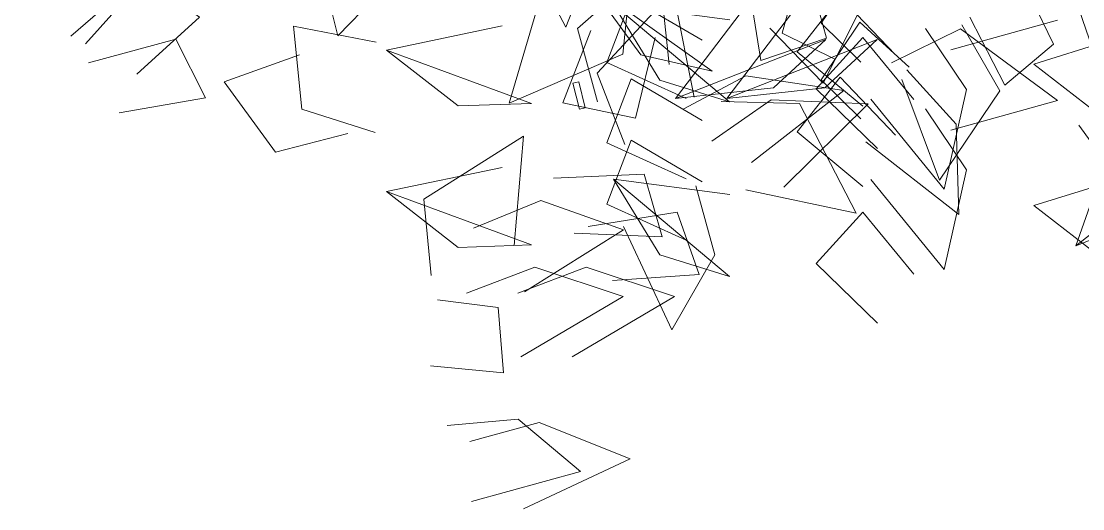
# Model space of a CAD drawing. Extents: x -191 to -12, y -149 to 43.
# Drawn here: x -180.8 to -90.3, y -149.3 to -107.7 of the extents above; entities that cross this region are included whole.
import ezdxf

# ---------------------------------------------------------------- set-up
doc = ezdxf.new("R2010")
doc.units = 0
doc.header["$LTSCALE"] = 96
doc.header["$MEASUREMENT"] = 0
doc.layers.add('A-FURN-MAIN-0', color=94, linetype='Continuous', lineweight=5)
doc.layers.add('A-FURN-MAIN-1', color=42, linetype='Continuous', lineweight=5)

msp = doc.modelspace()

# ---------------------------------------------------------------- linework, layer by layer
at = {"layer": 'A-FURN-MAIN-0'}
for points, invisible_edges in [([(-133.477, -95.03, 154.957), (-134.381, -108.236, 151.043), (-139.119, -99.31, 151.86)], 9), ([(-133.477, -95.03, 154.957), (-134.381, -108.236, 151.043), (-139.119, -99.31, 151.86)], 9), ([(-133.477, -95.03, 154.957), (-131.524, -100.972, 154.947), (-134.381, -108.236, 151.043)], 12), ([(-133.477, -95.03, 154.957), (-131.524, -100.972, 154.947), (-134.381, -108.236, 151.043)], 12), ([(-149.523, -98.186, 148.98), (-153.832, -108.995, 141.553), (-156.083, -99.819, 145.231)], 9), ([(-149.523, -98.186, 148.98), (-153.832, -108.995, 141.553), (-156.083, -99.819, 145.231)], 9), ([(-149.523, -98.186, 148.98), (-149.185, -104.153, 147.132), (-153.832, -108.995, 141.553)], 12), ([(-149.523, -98.186, 148.98), (-149.185, -104.153, 147.132), (-153.832, -108.995, 141.553)], 12), ([(-85.506, -98.088, 266.903), (-89.105, -111.074, 263.912), (-92.218, -101.921, 266.967)], 9), ([(-85.506, -98.088, 266.903), (-89.105, -111.074, 263.912), (-92.218, -101.921, 266.967)], 9), ([(-131.662, -114.617, 163.26), (-133.394, -108.359, 164.854), (-126.496, -102.328, 170.105)], 12), ([(-131.662, -114.617, 163.26), (-133.394, -108.359, 164.854), (-126.496, -102.328, 170.105)], 12), ([(-131.662, -114.617, 163.26), (-126.496, -102.328, 170.105), (-125.562, -111.43, 167.007)], 9), ([(-131.662, -114.617, 163.26), (-126.496, -102.328, 170.105), (-125.562, -111.43, 167.007)], 9), ([(-114.111, -102.07, 234.262), (-117.74, -111.079, 228.15), (-118.857, -104.194, 231.198)], 9), ([(-114.111, -102.07, 234.262), (-117.74, -111.079, 228.15), (-118.857, -104.194, 231.198)], 9), ([(-114.111, -102.07, 234.262), (-112.135, -109.191, 231.963), (-117.74, -111.079, 228.15)], 12), ([(-114.111, -102.07, 234.262), (-112.135, -109.191, 231.963), (-117.74, -111.079, 228.15)], 12), ([(-113.04, -101.562, 149.042), (-112.415, -113.033, 151.239), (-116.979, -108.347, 148.167)], 9), ([(-113.04, -101.562, 149.042), (-112.415, -113.033, 151.239), (-116.979, -108.347, 148.167)], 9), ([(-113.04, -101.562, 149.042), (-109.068, -106.354, 151.117), (-112.415, -113.033, 151.239)], 12), ([(-113.04, -101.562, 149.042), (-109.068, -106.354, 151.117), (-112.415, -113.033, 151.239)], 12), ([(-111.374, -111.011, 223.834), (-115.908, -108.767, 220.757), (-114.423, -103.261, 217.057)], 12), ([(-111.374, -111.011, 223.834), (-115.908, -108.767, 220.757), (-114.423, -103.261, 217.057)], 12), ([(-111.374, -111.011, 223.834), (-114.423, -103.261, 217.057), (-108.882, -105.789, 220.646)], 9), ([(-111.374, -111.011, 223.834), (-114.423, -103.261, 217.057), (-108.882, -105.789, 220.646)], 9), ([(-109.192, -111.237, 200.012), (-112.583, -107.908, 196.478), (-109.291, -102.981, 193.147)], 12), ([(-109.192, -111.237, 200.012), (-112.583, -107.908, 196.478), (-109.291, -102.981, 193.147)], 12), ([(-109.192, -111.237, 200.012), (-109.291, -102.981, 193.147), (-105.071, -106.841, 197.302)], 9), ([(-109.192, -111.237, 200.012), (-109.291, -102.981, 193.147), (-105.071, -106.841, 197.302)], 9), ([(-175.376, -109.658, 157.709), (-170.31, -104.024, 156.126), (-165.647, -107.382, 152.064)], 12), ([(-175.376, -109.658, 157.709), (-170.31, -104.024, 156.126), (-165.647, -107.382, 152.064)], 12), ([(-128.828, -103.956, 143.709), (-129.519, -110.557, 144.513), (-139.217, -114.736, 144.363)], 12), ([(-128.828, -103.956, 143.709), (-139.217, -114.736, 144.363), (-136.493, -105.53, 143.287)], 9), ([(-128.828, -103.956, 143.709), (-129.519, -110.557, 144.513), (-139.217, -114.736, 144.363)], 12), ([(-128.828, -103.956, 143.709), (-139.217, -114.736, 144.363), (-136.493, -105.53, 143.287)], 9), ([(-180.85, -105.929, 161.698), (-171.503, -104.6, 155.173), (-176.614, -109.006, 158.695)], 9), ([(-180.85, -105.929, 161.698), (-171.503, -104.6, 155.173), (-176.614, -109.006, 158.695)], 9), ([(-121.899, -112.005, 223.285), (-127.979, -110.616, 222.795), (-132.42, -104.508, 218.421)], 12), ([(-121.899, -112.005, 223.285), (-132.42, -104.508, 218.421), (-122.417, -105.031, 219.991)], 8), ([(-121.899, -112.005, 223.285), (-127.979, -110.616, 222.795), (-132.42, -104.508, 218.421)], 12), ([(-121.899, -112.005, 223.285), (-132.42, -104.508, 218.421), (-122.417, -105.031, 219.991)], 8), ([(-106.602, -104.454, 234.746), (-92.417, -107.65, 238.371), (-101.512, -110.195, 236.344)], 9), ([(-106.602, -104.454, 234.746), (-92.417, -107.65, 238.371), (-101.512, -110.195, 236.344)], 9), ([(-95.117, -104.827, 153.05), (-96.918, -113.182, 146.551), (-99.912, -107.401, 149.304)], 9), ([(-95.117, -104.827, 153.05), (-96.918, -113.182, 146.551), (-99.912, -107.401, 149.304)], 9), ([(-95.117, -104.827, 153.05), (-92.761, -109.702, 150.652), (-96.918, -113.182, 146.551)], 12), ([(-95.117, -104.827, 153.05), (-92.761, -109.702, 150.652), (-96.918, -113.182, 146.551)], 12), ([(-129.343, -118.251, 167.917), (-131.691, -112.174, 169.42), (-125.21, -105.165, 173.937)], 12), ([(-129.343, -118.251, 167.917), (-131.691, -112.174, 169.42), (-125.21, -105.165, 173.937)], 12), ([(-124.117, -114.339, 218.197), (-130.888, -111.271, 216.042), (-128.811, -105.805, 212.128)], 12), ([(-124.117, -114.339, 218.197), (-130.888, -111.271, 216.042), (-128.811, -105.805, 212.128)], 12), ([(-129.343, -118.251, 167.917), (-125.21, -105.165, 173.937), (-123.42, -114.222, 171.092)], 9), ([(-129.343, -118.251, 167.917), (-125.21, -105.165, 173.937), (-123.42, -114.222, 171.092)], 9), ([(-124.117, -114.339, 218.197), (-128.811, -105.805, 212.128), (-122.755, -109.37, 215.055)], 9), ([(-124.117, -114.339, 218.197), (-128.811, -105.805, 212.128), (-122.755, -109.37, 215.055)], 9), ([(-109.024, -115, 223.372), (-114.633, -110.34, 220.777), (-110.982, -105.659, 216.998)], 8), ([(-109.024, -115, 223.372), (-114.633, -110.34, 220.777), (-110.982, -105.659, 216.998)], 8), ([(-109.024, -115, 223.372), (-110.982, -105.659, 216.998), (-106.239, -110.602, 220.318)], 9), ([(-109.024, -115, 223.372), (-110.982, -105.659, 216.998), (-106.239, -110.602, 220.318)], 9), ([(-120.4, -114.611, 215.533), (-126.355, -112.759, 215.048), (-130.317, -106.327, 210.68)], 12), ([(-120.4, -114.611, 215.533), (-130.317, -106.327, 210.68), (-120.383, -107.617, 212.241)], 8), ([(-120.4, -114.611, 215.533), (-126.355, -112.759, 215.048), (-130.317, -106.327, 210.68)], 12), ([(-120.4, -114.611, 215.533), (-130.317, -106.327, 210.68), (-120.383, -107.617, 212.241)], 8), ([(-112.201, -109.304, 254.219), (-125.033, -114.341, 253.502), (-118.963, -106.384, 251.875)], 8), ([(-112.201, -109.304, 254.219), (-125.033, -114.341, 253.502), (-118.963, -106.384, 251.875)], 8), ([(-107.821, -109.304, 187.807), (-120.653, -114.341, 187.09), (-114.583, -106.384, 185.463)], 8), ([(-107.821, -109.304, 187.807), (-120.653, -114.341, 187.09), (-114.583, -106.384, 185.463)], 8), ([(-175.376, -109.658, 157.709), (-165.647, -107.382, 152.064), (-170.986, -112.244, 154.474)], 9), ([(-175.376, -109.658, 157.709), (-165.647, -107.382, 152.064), (-170.986, -112.244, 154.474)], 9), ([(-150.659, -117.229, 174.989), (-156.909, -115.25, 175.229), (-157.613, -108.164, 177.495)], 12), ([(-150.659, -117.229, 174.989), (-157.613, -108.164, 177.495), (-150.561, -109.52, 176.686)], 9), ([(-150.659, -117.229, 174.989), (-156.909, -115.25, 175.229), (-157.613, -108.164, 177.495)], 12), ([(-150.659, -117.229, 174.989), (-157.613, -108.164, 177.495), (-150.561, -109.52, 176.686)], 9), ([(-137.307, -114.749, 218.968), (-149.69, -110.197, 214.907), (-139.807, -108.137, 215.839)], 8), ([(-137.307, -114.749, 218.968), (-149.69, -110.197, 214.907), (-139.807, -108.137, 215.839)], 8), ([(-126.761, -109.129, 235.108), (-134.637, -114.7, 228.893), (-132.232, -108.521, 232.633)], 9), ([(-126.761, -109.129, 235.108), (-134.637, -114.7, 228.893), (-132.232, -108.521, 232.633)], 9), ([(-109.192, -116.067, 215.707), (-112.583, -112.739, 212.173), (-109.291, -107.812, 208.842)], 12), ([(-109.192, -116.067, 215.707), (-112.583, -112.739, 212.173), (-109.291, -107.812, 208.842)], 12), ([(-109.192, -116.067, 215.707), (-109.291, -107.812, 208.842), (-105.071, -111.672, 212.998)], 9), ([(-109.192, -116.067, 215.707), (-109.291, -107.812, 208.842), (-105.071, -111.672, 212.998)], 9), ([(-103.681, -108.373, 229.34), (-102.095, -122.059, 228.498), (-108.366, -114.384, 230.634)], 9), ([(-103.681, -108.373, 229.34), (-102.095, -122.059, 228.498), (-108.366, -114.384, 230.634)], 9), ([(-106.602, -111.298, 258.088), (-100.687, -108.405, 259.251), (-92.417, -114.493, 261.713)], 12), ([(-106.602, -111.298, 258.088), (-100.687, -108.405, 259.251), (-92.417, -114.493, 261.713)], 12), ([(-100.588, -108.054, 186.027), (-102.504, -121.288, 192.792), (-105.701, -112.706, 189.719)], 9), ([(-100.588, -108.054, 186.027), (-102.504, -121.288, 192.792), (-105.701, -112.706, 189.719)], 9), ([(-103.681, -108.373, 229.34), (-100.196, -113.558, 229.034), (-102.095, -122.059, 228.498)], 12), ([(-103.681, -108.373, 229.34), (-100.196, -113.558, 229.034), (-102.095, -122.059, 228.498)], 12), ([(-100.588, -108.054, 186.027), (-97.332, -113.675, 187.613), (-102.504, -121.288, 192.792)], 12), ([(-100.588, -108.054, 186.027), (-97.332, -113.675, 187.613), (-102.504, -121.288, 192.792)], 12), ([(-81.515, -114.009, 214.457), (-94.453, -111.391, 221.55), (-85.735, -108.697, 218.378)], 9), ([(-81.515, -114.009, 214.457), (-94.453, -111.391, 221.55), (-85.735, -108.697, 218.378)], 9), ([(-175.115, -111.287, 176.072), (-167.66, -109.275, 175.549), (-165.118, -114.266, 171.289)], 12), ([(-175.115, -111.287, 176.072), (-167.66, -109.275, 175.549), (-165.118, -114.266, 171.289)], 12), ([(-126.761, -109.129, 235.108), (-128.436, -115.996, 231.956), (-134.637, -114.7, 228.893)], 12), ([(-126.761, -109.129, 235.108), (-128.436, -115.996, 231.956), (-134.637, -114.7, 228.893)], 12), ([(-112.201, -109.304, 254.219), (-116.648, -113.432, 255.743), (-125.033, -114.341, 253.502)], 12), ([(-112.201, -109.304, 254.219), (-116.648, -113.432, 255.743), (-125.033, -114.341, 253.502)], 12), ([(-107.821, -109.304, 187.807), (-112.268, -113.432, 189.331), (-120.653, -114.341, 187.09)], 12), ([(-107.821, -109.304, 187.807), (-112.268, -113.432, 189.331), (-120.653, -114.341, 187.09)], 12), ([(-107.793, -118.586, 215.609), (-113.029, -113.509, 213.02), (-109.031, -109.122, 209.239)], 12), ([(-107.793, -118.586, 215.609), (-113.029, -113.509, 213.02), (-109.031, -109.122, 209.239)], 12), ([(-107.793, -118.586, 215.609), (-109.031, -109.122, 209.239), (-104.68, -114.415, 212.554)], 9), ([(-107.793, -118.586, 215.609), (-109.031, -109.122, 209.239), (-104.68, -114.415, 212.554)], 9), ([(-137.307, -114.749, 218.968), (-143.559, -114.966, 218.884), (-149.69, -110.197, 214.907)], 12), ([(-137.307, -114.749, 218.968), (-143.559, -114.966, 218.884), (-149.69, -110.197, 214.907)], 12), ([(-175.115, -111.287, 176.072), (-165.118, -114.266, 171.289), (-172.48, -115.563, 172.725)], 9), ([(-175.115, -111.287, 176.072), (-165.118, -114.266, 171.289), (-172.48, -115.563, 172.725)], 9), ([(-152.966, -117.317, 164.028), (-163.539, -112.919, 166.41), (-157.104, -110.595, 164.084)], 9), ([(-152.966, -117.317, 164.028), (-163.539, -112.919, 166.41), (-157.104, -110.595, 164.084)], 9), ([(-106.602, -111.298, 258.088), (-92.417, -114.493, 261.713), (-101.512, -117.038, 259.686)], 9), ([(-106.602, -111.298, 258.088), (-92.417, -114.493, 261.713), (-101.512, -117.038, 259.686)], 9), ([(-81.515, -114.009, 214.457), (-87.311, -116.92, 216.077), (-94.453, -111.391, 221.55)], 12), ([(-81.515, -114.009, 214.457), (-87.311, -116.92, 216.077), (-94.453, -111.391, 221.55)], 12), ([(-105.271, -111.889, 234.695), (-100.853, -124.227, 230.361), (-108.781, -118.022, 231.561)], 9), ([(-105.271, -111.889, 234.695), (-100.853, -124.227, 230.361), (-108.781, -118.022, 231.561)], 9), ([(-105.271, -111.889, 234.695), (-101.074, -116.521, 234.45), (-100.853, -124.227, 230.361)], 12), ([(-105.271, -111.889, 234.695), (-101.074, -116.521, 234.45), (-100.853, -124.227, 230.361)], 12), ([(-88.029, -112.315, 226.121), (-86.195, -122.745, 221.698), (-90.589, -116.619, 222.752)], 9), ([(-88.029, -112.315, 226.121), (-86.195, -122.745, 221.698), (-90.589, -116.619, 222.752)], 9), ([(-152.966, -117.317, 164.028), (-159.163, -118.905, 165.485), (-163.539, -112.919, 166.41)], 12), ([(-152.966, -117.317, 164.028), (-159.163, -118.905, 165.485), (-163.539, -112.919, 166.41)], 12), ([(-124.117, -121.183, 241.539), (-130.888, -118.115, 239.384), (-128.811, -112.648, 235.469)], 12), ([(-124.117, -121.183, 241.539), (-130.888, -118.115, 239.384), (-128.811, -112.648, 235.469)], 12), ([(-124.117, -121.183, 241.539), (-128.811, -112.648, 235.469), (-122.755, -116.213, 238.397)], 9), ([(-124.117, -121.183, 241.539), (-128.811, -112.648, 235.469), (-122.755, -116.213, 238.397)], 9), ([(-124.363, -115.252, 165.091), (-119.024, -112.395, 166.664), (-110.667, -113.639, 164.481)], 12), ([(-124.363, -115.252, 165.091), (-119.024, -112.395, 166.664), (-110.667, -113.639, 164.481)], 12), ([(-109.024, -121.843, 246.714), (-114.633, -117.183, 244.119), (-110.982, -112.503, 240.34)], 8), ([(-109.024, -121.843, 246.714), (-114.633, -117.183, 244.119), (-110.982, -112.503, 240.34)], 8), ([(-109.024, -121.843, 246.714), (-110.982, -112.503, 240.34), (-106.239, -117.446, 243.66)], 9), ([(-109.024, -121.843, 246.714), (-110.982, -112.503, 240.34), (-106.239, -117.446, 243.66)], 9), ([(-124.363, -115.252, 165.091), (-110.667, -113.639, 164.481), (-118.547, -119.787, 162.775)], 9), ([(-124.363, -115.252, 165.091), (-110.667, -113.639, 164.481), (-118.547, -119.787, 162.775)], 9), ([(-121.91, -117.957, 169.224), (-116.853, -114.436, 170.299), (-108.579, -114.794, 167.547)], 12), ([(-121.91, -117.957, 169.224), (-116.853, -114.436, 170.299), (-108.579, -114.794, 167.547)], 12), ([(-121.91, -117.957, 169.224), (-108.579, -114.794, 167.547), (-115.772, -121.881, 166.64)], 9), ([(-121.91, -117.957, 169.224), (-108.579, -114.794, 167.547), (-115.772, -121.881, 166.64)], 9), ([(-121.119, -114.583, 234.252), (-114.453, -114.745, 234.741), (-109.606, -124.104, 235.413)], 12), ([(-121.119, -114.583, 234.252), (-109.606, -124.104, 235.413), (-119.025, -122.127, 234.582)], 9), ([(-121.119, -114.583, 234.252), (-114.453, -114.745, 234.741), (-109.606, -124.104, 235.413)], 12), ([(-121.119, -114.583, 234.252), (-109.606, -124.104, 235.413), (-119.025, -122.127, 234.582)], 9), ([(-103.681, -115.216, 252.682), (-102.095, -128.903, 251.84), (-108.366, -121.227, 253.976)], 9), ([(-103.681, -115.216, 252.682), (-102.095, -128.903, 251.84), (-108.366, -121.227, 253.976)], 9), ([(-103.681, -115.216, 252.682), (-100.196, -120.402, 252.376), (-102.095, -128.903, 251.84)], 12), ([(-103.681, -115.216, 252.682), (-100.196, -120.402, 252.376), (-102.095, -128.903, 251.84)], 12), ([(-145.873, -129.441, 166.359), (-146.483, -122.917, 167.69), (-137.988, -117.547, 170.934)], 12), ([(-145.873, -129.441, 166.359), (-146.483, -122.917, 167.69), (-137.988, -117.547, 170.934)], 12), ([(-145.873, -129.441, 166.359), (-137.988, -117.547, 170.934), (-138.8, -126.872, 168.545)], 9), ([(-145.873, -129.441, 166.359), (-137.988, -117.547, 170.934), (-138.8, -126.872, 168.545)], 9), ([(-79.979, -118.397, 181.855), (-90.85, -126.896, 182.239), (-87.543, -117.459, 180.566)], 8), ([(-79.979, -118.397, 181.855), (-90.85, -126.896, 182.239), (-87.543, -117.459, 180.566)], 8), ([(-124.117, -126.416, 218.197), (-130.888, -123.348, 216.042), (-128.811, -117.882, 212.128)], 12), ([(-124.117, -126.416, 218.197), (-130.888, -123.348, 216.042), (-128.811, -117.882, 212.128)], 12), ([(-124.117, -126.416, 218.197), (-128.811, -117.882, 212.128), (-122.755, -121.447, 215.055)], 9), ([(-124.117, -126.416, 218.197), (-128.811, -117.882, 212.128), (-122.755, -121.447, 215.055)], 9), ([(-79.979, -118.397, 181.855), (-82.836, -123.699, 183.547), (-90.85, -126.896, 182.239)], 12), ([(-79.979, -118.397, 181.855), (-82.836, -123.699, 183.547), (-90.85, -126.896, 182.239)], 12), ([(-137.307, -126.826, 218.968), (-149.69, -122.273, 214.907), (-139.807, -120.214, 215.839)], 8), ([(-137.307, -126.826, 218.968), (-149.69, -122.273, 214.907), (-139.807, -120.214, 215.839)], 8), ([(-135.42, -121.13, 160.858), (-127.693, -120.775, 160.591), (-126.154, -126.135, 156.298)], 12), ([(-135.42, -121.13, 160.858), (-127.693, -120.775, 160.591), (-126.154, -126.135, 156.298)], 12), ([(-135.42, -121.13, 160.858), (-126.154, -126.135, 156.298), (-133.665, -125.825, 157.496)], 9), ([(-135.42, -121.13, 160.858), (-126.154, -126.135, 156.298), (-133.665, -125.825, 157.496)], 9), ([(-120.4, -129.506, 207.081), (-126.355, -127.654, 206.597), (-130.317, -121.221, 202.228)], 12), ([(-120.4, -129.506, 207.081), (-130.317, -121.221, 202.228), (-120.383, -122.512, 203.79)], 8), ([(-120.4, -129.506, 207.081), (-126.355, -127.654, 206.597), (-130.317, -121.221, 202.228)], 12), ([(-120.4, -129.506, 207.081), (-130.317, -121.221, 202.228), (-120.383, -122.512, 203.79)], 8), ([(-81.515, -126.086, 214.457), (-94.453, -123.468, 221.55), (-85.735, -120.774, 218.378)], 9), ([(-81.515, -126.086, 214.457), (-94.453, -123.468, 221.55), (-85.735, -120.774, 218.378)], 9), ([(-137.307, -126.826, 218.968), (-143.559, -127.043, 218.884), (-149.69, -122.273, 214.907)], 12), ([(-137.307, -126.826, 218.968), (-143.559, -127.043, 218.884), (-149.69, -122.273, 214.907)], 12), ([(-123.286, -121.766, 233.386), (-125.338, -134.048, 227.43), (-129.468, -125.252, 230.324)], 9), ([(-123.286, -121.766, 233.386), (-125.338, -134.048, 227.43), (-129.468, -125.252, 230.324)], 9), ([(-123.286, -121.766, 233.386), (-121.667, -127.676, 232.128), (-125.338, -134.048, 227.43)], 12), ([(-123.286, -121.766, 233.386), (-121.667, -127.676, 232.128), (-125.338, -134.048, 227.43)], 12), ([(-142.267, -125.382, 155.31), (-136.502, -123.037, 154.676), (-129.458, -125.526, 150.165)], 12), ([(-142.267, -125.382, 155.31), (-136.502, -123.037, 154.676), (-129.458, -125.526, 150.165)], 12), ([(-132.459, -125.253, 166.024), (-124.866, -124.016, 165.174), (-123.004, -129.339, 160.965)], 12), ([(-132.459, -125.253, 166.024), (-124.866, -124.016, 165.174), (-123.004, -129.339, 160.965)], 12), ([(-107.793, -133.481, 207.158), (-113.029, -128.403, 204.569), (-109.031, -124.016, 200.788)], 12), ([(-107.793, -133.481, 207.158), (-113.029, -128.403, 204.569), (-109.031, -124.016, 200.788)], 12), ([(-107.793, -133.481, 207.158), (-109.031, -124.016, 200.788), (-104.68, -129.31, 204.103)], 9), ([(-107.793, -133.481, 207.158), (-109.031, -124.016, 200.788), (-104.68, -129.31, 204.103)], 9), ([(-81.515, -126.086, 214.457), (-87.311, -128.997, 216.077), (-94.453, -123.468, 221.55)], 12), ([(-81.515, -126.086, 214.457), (-87.311, -128.997, 216.077), (-94.453, -123.468, 221.55)], 12), ([(-142.267, -125.382, 155.31), (-129.458, -125.526, 150.165), (-137.915, -130.823, 151.96)], 9), ([(-142.267, -125.382, 155.31), (-129.458, -125.526, 150.165), (-137.915, -130.823, 151.96)], 9), ([(-132.459, -125.253, 166.024), (-123.004, -129.339, 160.965), (-130.397, -129.852, 162.704)], 9), ([(-132.459, -125.253, 166.024), (-123.004, -129.339, 160.965), (-130.397, -129.852, 162.704)], 9), ([(-142.862, -130.935, 233.196), (-137.013, -128.73, 233.436), (-129.489, -131.227, 229.788)], 12), ([(-142.862, -130.935, 233.196), (-137.013, -128.73, 233.436), (-129.489, -131.227, 229.788)], 12), ([(-138.482, -130.935, 166.784), (-132.633, -128.73, 167.024), (-125.109, -131.227, 163.375)], 12), ([(-138.482, -130.935, 166.784), (-132.633, -128.73, 167.024), (-125.109, -131.227, 163.375)], 12), ([(-142.862, -130.935, 233.196), (-129.489, -131.227, 229.788), (-138.227, -136.352, 230.209)], 9), ([(-142.862, -130.935, 233.196), (-129.489, -131.227, 229.788), (-138.227, -136.352, 230.209)], 9), ([(-138.482, -130.935, 166.784), (-125.109, -131.227, 163.375), (-133.847, -136.352, 163.797)], 9), ([(-138.482, -130.935, 166.784), (-125.109, -131.227, 163.375), (-133.847, -136.352, 163.797)], 9), ([(-145.326, -131.509, 160.805), (-139.69, -137.732, 154.111), (-145.921, -137.138, 157.397)], 9), ([(-145.326, -131.509, 160.805), (-139.69, -137.732, 154.111), (-145.921, -137.138, 157.397)], 9), ([(-145.326, -131.509, 160.805), (-140.165, -132.159, 157.974), (-139.69, -137.732, 154.111)], 12), ([(-145.326, -131.509, 160.805), (-140.165, -132.159, 157.974), (-139.69, -137.732, 154.111)], 12), ([(-144.496, -142.209, 151.545), (-138.447, -141.673, 150.046), (-133.14, -146.149, 144.758)], 12), ([(-144.496, -142.209, 151.545), (-138.447, -141.673, 150.046), (-133.14, -146.149, 144.758)], 12), ([(-144.496, -142.209, 151.545), (-133.14, -146.149, 144.758), (-142.436, -148.706, 147.898)], 9), ([(-144.496, -142.209, 151.545), (-133.14, -146.149, 144.758), (-142.436, -148.706, 147.898)], 9), ([(-142.561, -143.582, 172.385), (-136.661, -141.975, 173.705), (-128.886, -145.071, 171.23)], 12), ([(-142.561, -143.582, 172.385), (-136.661, -141.975, 173.705), (-128.886, -145.071, 171.23)], 12), ([(-142.561, -143.582, 172.385), (-128.886, -145.071, 171.23), (-138, -149.32, 169.93)], 9), ([(-142.561, -143.582, 172.385), (-128.886, -145.071, 171.23), (-138, -149.32, 169.93)], 9)]:
    msp.add_3dface(points, dxfattribs=dict(at, invisible_edges=invisible_edges))
at = {"layer": 'A-FURN-MAIN-1'}
msp.add_3dface([(-133.281, -112.923, 150.381), (-133.768, -113.036, 150.387), (-133.216, -115.237, 153.756), (-132.729, -115.124, 153.751)], dxfattribs=at)
msp.add_3dface([(-133.281, -112.923, 150.381), (-133.768, -113.036, 150.387), (-133.216, -115.237, 153.756), (-132.729, -115.124, 153.751)], dxfattribs=at)

doc.saveas('drawing.dxf')
